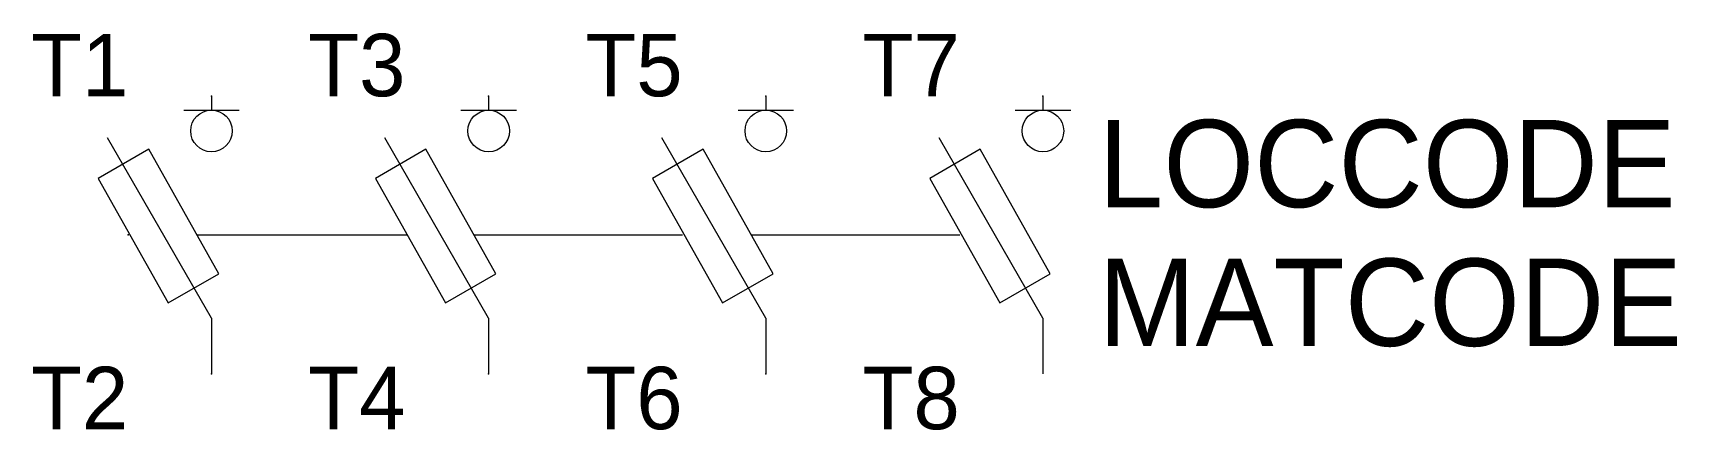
# Model space of a CAD drawing. Extents: x -6.4 to 52.9, y -7 to 7.3.
import ezdxf
from ezdxf.enums import TextEntityAlignment as Align

# ---------------------------------------------------------------- set-up
doc = ezdxf.new("R2010")
doc.units = 0
doc.linetypes.add('DASHED', pattern=[0])
doc.layers.get('0').update_dxf_attribs({"linetype": 'CONTINUOUS'})
for name, color, linetype in [('A', 7, 'CONTINUOUS'), ('C', 6, 'CONTINUOUS'), ('T2', 1, 'CONTINUOUS')]:
    doc.layers.add(name, color=color, linetype=linetype)

msp = doc.modelspace()

# ---------------------------------------------------------------- linework, layer by layer
at = {"color": 0}
for p, q in [((0, 5), (0, 4.5)), ((10, 5), (10, 4.5)), ((20, 5), (20, 4.5)), ((30, 5), (30, 4.5)), ((-1, 4.5), (1, 4.5)), ((9, 4.5), (11, 4.5)), ((19, 4.5), (21, 4.5)), ((29, 4.5), (31, 4.5)), ((-2.265, 3.09), (-4.084, 2.04)), ((0, -3), (-3.75, 3.496)), ((0.261, -1.401), (-2.265, 3.09)), ((7.735, 3.09), (5.916, 2.04)), ((10, -3), (6.25, 3.496)), ((10.261, -1.401), (7.735, 3.09)), ((17.735, 3.09), (15.916, 2.04)), ((20, -3), (16.25, 3.496)), ((20.261, -1.401), (17.735, 3.09)), ((27.735, 3.09), (25.916, 2.04)), ((30, -3), (26.25, 3.496)), ((30.261, -1.401), (27.735, 3.09)), ((-4.084, 2.04), (-1.557, -2.451)), ((5.916, 2.04), (8.443, -2.451)), ((15.916, 2.04), (18.443, -2.451)), ((25.916, 2.04), (28.443, -2.451)), ((-1.557, -2.451), (0.261, -1.401)), ((8.443, -2.451), (10.261, -1.401)), ((18.443, -2.451), (20.261, -1.401)), ((28.443, -2.451), (30.261, -1.401)), ((0, -3), (0, -5)), ((10, -3), (10, -5)), ((20, -3), (20, -5)), ((30, -3), (30, -5))]:
    msp.add_line(p, q, dxfattribs=at)
at = {"color": 0, "linetype": 'DASHED'}
for p, q in [((-0.527, 0), (7.064, 0)), ((9.473, 0), (17, 0)), ((19.473, 0), (27, 0))]:
    msp.add_line(p, q, dxfattribs=at)
at = {"color": 0}
for centre in [(0, 3.75), (10, 3.75), (20, 3.75), (30, 3.75)]:
    msp.add_circle(centre, 0.75, dxfattribs=at)
at = {"layer": 'A', "color": 0, "linetype": 'DASHED'}
msp.add_point((-3, 0), dxfattribs=at)
at = {"layer": 'C', "color": 0, "linetype": 'DASHED'}
for p in [(0, 5), (0, -5)]:
    msp.add_point(p, dxfattribs=at)
at = {"layer": 'C', "color": 0}
for p in [(10, 5), (20, 5), (30, 5), (10, -5), (20, -5)]:
    msp.add_point(p, dxfattribs=at)

# ---------------------------------------------------------------- texts
at = {"color": 0, "linetype": 'CONTINUOUS'}
for tag, p in [('LOCCODE', (32, 1)), ('MATCODE', (32, -4))]:
    msp.add_attdef(tag, p, '', height=3.15, dxfattribs=at)
at = {"layer": 'T2', "color": 0, "linetype": 'CONTINUOUS'}
for tag, p in [('T1', (-3, 5)), ('T3', (7, 5)), ('T5', (17, 5)), ('T7', (27, 5)), ('T2', (-3, -7)), ('T6', (17, -7)), ('T8', (27, -7)), ('T4', (7, -7))]:
    msp.add_attdef(tag, text='', height=2.25, dxfattribs=at).set_placement(p, align=Align.RIGHT)

doc.saveas('drawing.dxf')
